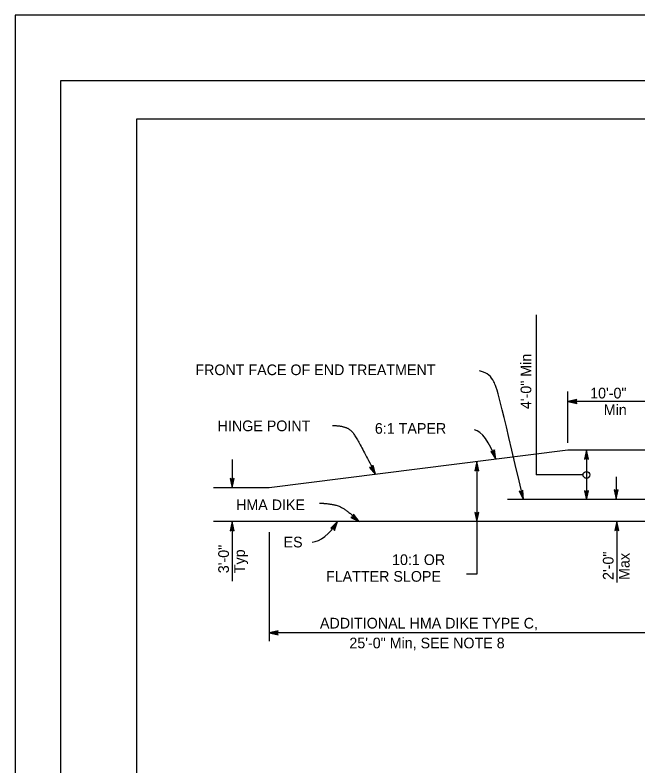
# Model space of a CAD drawing. Extents: x -893 to 867, y -474 to 712.
# Drawn here: x -893.5 to -484.7, y 219.7 to 712 of the extents above; entities that cross this region are included whole.
import ezdxf

# ---------------------------------------------------------------- set-up
doc = ezdxf.new("R2010")
doc.units = 0
for name, color, linetype in [('border_PLOTTING-ELEMENTS', 7, 'Continuous'), ('border_rw_22x34_Cut_Lines', 7, 'Continuous'), ('border_SHEET', 7, 'Continuous'), ('tcd_RAILING', 7, 'Continuous'), ('tcd_RAILING-anno', 7, 'Continuous')]:
    doc.layers.add(name, color=color, linetype=linetype)

msp = doc.modelspace()

# ---------------------------------------------------------------- linework, layer by layer
at = {"layer": 'border_PLOTTING-ELEMENTS'}
for points in [[(-893.45, -474.04), (866.55, -474.04), (866.55, 711.96), (-893.45, 711.96)], [(-863.45, 668.96), (836.55, 668.96), (836.55, -431.04), (-863.45, -431.04)]]:
    msp.add_lwpolyline(points, close=True, dxfattribs=at)
at = {"layer": 'border_rw_22x34_Cut_Lines'}
msp.add_lwpolyline([(-863.45, 668.96), (836.55, 668.96), (836.55, -431.04), (-863.45, -431.04)], close=True, dxfattribs=at)
at = {"layer": 'border_SHEET'}
for p, q in [((-813.45, 643.96), (811.55, 643.96)), ((-813.45, -406.04), (-813.45, 643.96))]:
    msp.add_line(p, q, dxfattribs=at)
at = {"layer": 'tcd_RAILING'}
for p, q in [((-530.73, 426.81), (-726.74, 402.05)), ((-454.52, 426.81), (-530.73, 426.81)), ((-726.74, 402.05), (-763.25, 402.05)), ((-74.69, 379.94), (-763.25, 379.94))]:
    msp.add_line(p, q, dxfattribs=at)
at = {"layer": 'tcd_RAILING-anno'}
for p, q in [((-551.43, 515.37), (-551.43, 410.54)), ((-530.73, 431.57), (-530.73, 465.18)), ((-454.33, 458.67), (-530.73, 458.67)), ((-518.54, 426.81), (-518.54, 394.27)), ((-751.02, 420.58), (-751.02, 402.06)), ((-590.51, 419.26), (-591.84, 413.26)), ((-590.51, 419.26), (-590.51, 345.43)), ((-589.17, 413.26), (-590.51, 419.26)), ((-590.51, 419.26), (-590.51, 419.26)), ((-591.84, 413.26), (-590.51, 414.06)), ((-590.51, 417.87), (-591.48, 413.49)), ((-590.51, 416.5), (-591.13, 413.67)), ((-590.5, 415.11), (-590.77, 413.91)), ((-589.52, 413.48), (-590.51, 417.88)), ((-589.88, 413.71), (-590.51, 416.5)), ((-590.51, 414.06), (-589.17, 413.26)), ((-590.23, 413.89), (-590.5, 415.11)), ((-591.84, 413.26), (-591.84, 413.26)), ((-589.17, 413.26), (-589.17, 413.26)), ((-520.81, 410.54), (-551.43, 410.54)), ((-499, 409.17), (-499, 394.74)), ((-751.02, 407.26), (-752.36, 408.06)), ((-752.36, 408.06), (-752.36, 408.06)), ((-752.36, 408.06), (-751.02, 402.06)), ((-752, 407.84), (-751.02, 403.44)), ((-751.65, 407.61), (-751.02, 404.82)), ((-751.3, 407.43), (-751.02, 406.2)), ((-751.02, 402.06), (-749.69, 408.06)), ((-749.69, 408.06), (-751.02, 407.26)), ((-751.02, 403.45), (-750.05, 407.82)), ((-751.02, 404.82), (-750.4, 407.64)), ((-751.02, 406.2), (-750.76, 407.41)), ((-749.69, 408.06), (-749.69, 408.06)), ((-751.02, 402.06), (-751.02, 402.06)), ((-562.78, 399.87), (-562.78, 399.87)), ((-560.2, 400.57), (-560.2, 400.57)), ((-473.15, 394.43), (-570.43, 394.43)), ((-559.93, 394.43), (-559.93, 394.43)), ((-671.43, 384.75), (-671.65, 383.21)), ((-668.69, 380.82), (-671.48, 384.32)), ((-667.61, 379.94), (-671.43, 384.75)), ((-671.43, 384.75), (-671.43, 384.75)), ((-590.51, 385.14), (-591.85, 385.94)), ((-591.85, 385.94), (-591.85, 385.94)), ((-591.85, 385.94), (-590.51, 379.94)), ((-591.49, 385.72), (-590.51, 381.32)), ((-591.13, 385.49), (-590.51, 382.7)), ((-590.79, 385.31), (-590.51, 384.08)), ((-590.51, 379.94), (-589.18, 385.94)), ((-589.18, 385.94), (-590.51, 385.14)), ((-590.51, 382.7), (-589.88, 385.52)), ((-590.51, 384.08), (-590.24, 385.29)), ((-590.5, 381.33), (-589.54, 385.7)), ((-589.18, 385.94), (-589.18, 385.94)), ((-751.02, 379.94), (-752.35, 373.94)), ((-751.02, 379.94), (-751.02, 340.94)), ((-749.68, 373.94), (-751.02, 379.94)), ((-751.02, 379.94), (-751.02, 379.94)), ((-681.8, 379.94), (-686.15, 375.59)), ((-683.89, 374.15), (-681.8, 379.94)), ((-681.8, 379.94), (-681.8, 379.94)), ((-671.65, 383.21), (-673.12, 382.68)), ((-673.12, 382.68), (-673.12, 382.68)), ((-673.12, 382.68), (-667.61, 379.94)), ((-672.72, 382.82), (-668.68, 380.81)), ((-672.32, 382.95), (-669.76, 381.68)), ((-671.96, 383.11), (-670.83, 382.54)), ((-670.83, 382.54), (-671.6, 383.51)), ((-669.76, 381.68), (-671.56, 383.94)), ((-667.61, 379.94), (-667.61, 379.94)), ((-590.51, 379.94), (-590.51, 379.94)), ((-498.67, 379.94), (-498.67, 340.04)), ((-752.35, 373.94), (-751.02, 374.74)), ((-751.02, 378.55), (-751.99, 374.17)), ((-751.02, 377.17), (-751.64, 374.35)), ((-751.02, 375.79), (-751.29, 374.58)), ((-750.04, 374.15), (-751.02, 378.56)), ((-750.4, 374.39), (-751.02, 377.17)), ((-750.74, 374.56), (-751.02, 375.79)), ((-751.02, 374.74), (-749.68, 373.94)), ((-686.15, 375.59), (-686.15, 375.59)), ((-686.15, 375.59), (-684.59, 375.55)), ((-682.55, 378.76), (-685.72, 375.59)), ((-683.28, 377.6), (-685.33, 375.56)), ((-684.02, 376.44), (-684.9, 375.56)), ((-684.59, 375.55), (-683.89, 374.15)), ((-684.45, 375.25), (-684.02, 376.44)), ((-684.25, 374.92), (-683.28, 377.6)), ((-684.08, 374.53), (-682.54, 378.77)), ((-683.89, 374.15), (-683.89, 374.15)), ((-752.35, 373.94), (-752.35, 373.94)), ((-749.68, 373.94), (-749.68, 373.94)), ((-726.81, 372.96), (-726.81, 301.45)), ((-590.51, 345.43), (-597.31, 345.43)), ((-720.81, 308.32), (-726.81, 306.98)), ((-726.81, 306.98), (-726.81, 306.98)), ((-726.81, 306.98), (-720.81, 305.65)), ((-473.28, 306.98), (-726.81, 306.98)), ((-721.03, 307.96), (-725.43, 306.98)), ((-725.42, 306.98), (-721.05, 306.01)), ((-721.26, 307.6), (-724.05, 306.98)), ((-724.05, 306.98), (-721.22, 306.35)), ((-721.44, 307.26), (-722.67, 306.98)), ((-722.67, 306.98), (-721.46, 306.71)), ((-721.61, 306.98), (-720.81, 308.32)), ((-720.81, 305.65), (-721.61, 306.98)), ((-720.81, 308.32), (-720.81, 308.32)), ((-720.81, 305.65), (-720.81, 305.65))]:
    msp.add_line(p, q, dxfattribs=at)
for points in [[(-524.83, 459.99), (-530.73, 458.67), (-524.83, 457.36), (-525.04, 457.71), (-529.36, 458.66), (-525.03, 459.64), (-525.24, 459.29), (-528.01, 458.67), (-525.25, 458.06), (-525.46, 458.4), (-526.65, 458.67), (-525.45, 458.94), (-525.61, 458.67), (-524.83, 457.36), (-525.61, 458.67)], [(-581.27, 425.95), (-578.05, 420.83), (-578.79, 426.84), (-579.05, 426.52), (-578.5, 422.12), (-580.87, 425.88), (-580.47, 425.8), (-578.96, 423.39), (-579.31, 426.21), (-579.57, 425.89), (-579.42, 424.68), (-580.07, 425.72), (-579.76, 425.66), (-578.79, 426.84), (-579.76, 425.66)], [(-517.23, 420.91), (-518.54, 426.81), (-519.85, 420.91), (-519.51, 421.12), (-518.55, 425.44), (-517.58, 421.11), (-517.92, 421.32), (-518.54, 424.09), (-519.16, 421.33), (-518.81, 421.54), (-518.54, 422.73), (-518.27, 421.53), (-518.54, 421.69), (-519.85, 420.91), (-518.54, 421.69)], [(-660.79, 415.46), (-656.85, 410.88), (-658.48, 416.7), (-658.69, 416.35), (-657.49, 412.09), (-660.39, 415.44), (-659.98, 415.42), (-658.13, 413.27), (-658.89, 416), (-659.1, 415.65), (-658.77, 414.47), (-659.58, 415.4), (-659.26, 415.39), (-658.48, 416.7), (-659.26, 415.39)], [(-562.78, 399.87), (-559.93, 394.43), (-560.2, 400.57), (-560.49, 400.27), (-560.29, 395.77), (-562.38, 399.76), (-561.99, 399.65), (-560.65, 397.09), (-560.78, 399.97), (-561.07, 399.67), (-561.01, 398.43), (-561.59, 399.54), (-561.28, 399.45), (-560.2, 400.57), (-561.28, 399.45)], [(-519.86, 400.17), (-518.54, 394.27), (-517.24, 400.17), (-517.58, 399.96), (-518.54, 395.64), (-519.51, 399.96), (-519.17, 399.76), (-518.55, 396.99), (-517.93, 399.75), (-518.28, 399.54), (-518.55, 398.35), (-518.82, 399.55), (-518.54, 399.39), (-517.24, 400.17), (-518.54, 399.39)], [(-500.32, 400.64), (-499, 394.74), (-497.69, 400.64), (-498.04, 400.43), (-499, 396.11), (-499.97, 400.43), (-499.62, 400.23), (-499, 397.46), (-498.39, 400.22), (-498.74, 400.01), (-499, 398.82), (-499.27, 400.02), (-499, 399.85), (-497.69, 400.64), (-499, 399.85)], [(-497.35, 374.03), (-498.67, 379.94), (-499.98, 374.03), (-499.63, 374.24), (-498.68, 378.57), (-497.7, 374.24), (-498.05, 374.45), (-498.67, 377.22), (-499.28, 374.45), (-498.93, 374.66), (-498.67, 375.86), (-498.4, 374.66), (-498.67, 374.82), (-499.98, 374.03), (-498.67, 374.82)]]:
    msp.add_lwpolyline(points, close=True, dxfattribs=at)
msp.add_circle((-518.54, 410.54), 2.27, dxfattribs=at)
for centre, major_axis, ratio, start_param, end_param in [((-586.67, 405.27), (7.19, -34.76), 0.353145, 1.960667, 3.00037), ((-689.73, 400.62), (11.34, 33.74), 0.451574, 3.303925, 4.211964)]:
    msp.add_ellipse(centre, major_axis=major_axis, ratio=ratio, start_param=start_param, end_param=end_param, dxfattribs=at)
for points, degree in [([(-559.93, 394.43), (-575.73, 463.12), (-579.32, 473.05), (-582.93, 477.13), (-588.61, 478.81)], 3), ([(-685.14, 442.86), (-675.4, 442.86), (-668.73, 434.23), (-656.85, 410.88)], 2), ([(-693.65, 391.96), (-688.67, 391.96), (-677.52, 389.54), (-667.61, 379.94)], 2)]:
    msp.add_open_spline(points, degree=degree, dxfattribs=at)

# ---------------------------------------------------------------- texts
for s, p in [('4\'-0" Min', (-554.74, 453.64)), ('3\'-0"', (-753.13, 346.07)), ('Typ', (-742.63, 346.07)), ('2\'-0"', (-500.78, 341.65)), ('Max', (-490.28, 341.65))]:
    msp.add_text(s, height=7, rotation=90, dxfattribs=at).set_placement(p)
for s, p in [('FRONT FACE OF END TREATMENT', (-775.14, 475.9)), ('10\'-0"', (-516.12, 460.64)), ('Min', (-507.19, 449.7)), ('HINGE POINT', (-760.52, 439.17)), ('6:1 TAPER', (-657.35, 437.49)), ('HMA DIKE', (-748.45, 387.4)), ('ES', (-717.27, 362.99)), ('10:1 OR', (-646.09, 351.44)), ('FLATTER SLOPE', (-689.42, 340.5)), ('ADDITIONAL HMA DIKE TYPE C,', (-693.39, 309.83)), ('25\'-0" Min, SEE NOTE 8', (-674.08, 296.83))]:
    msp.add_text(s, height=7, dxfattribs=at).set_placement(p)

doc.saveas('drawing.dxf')
